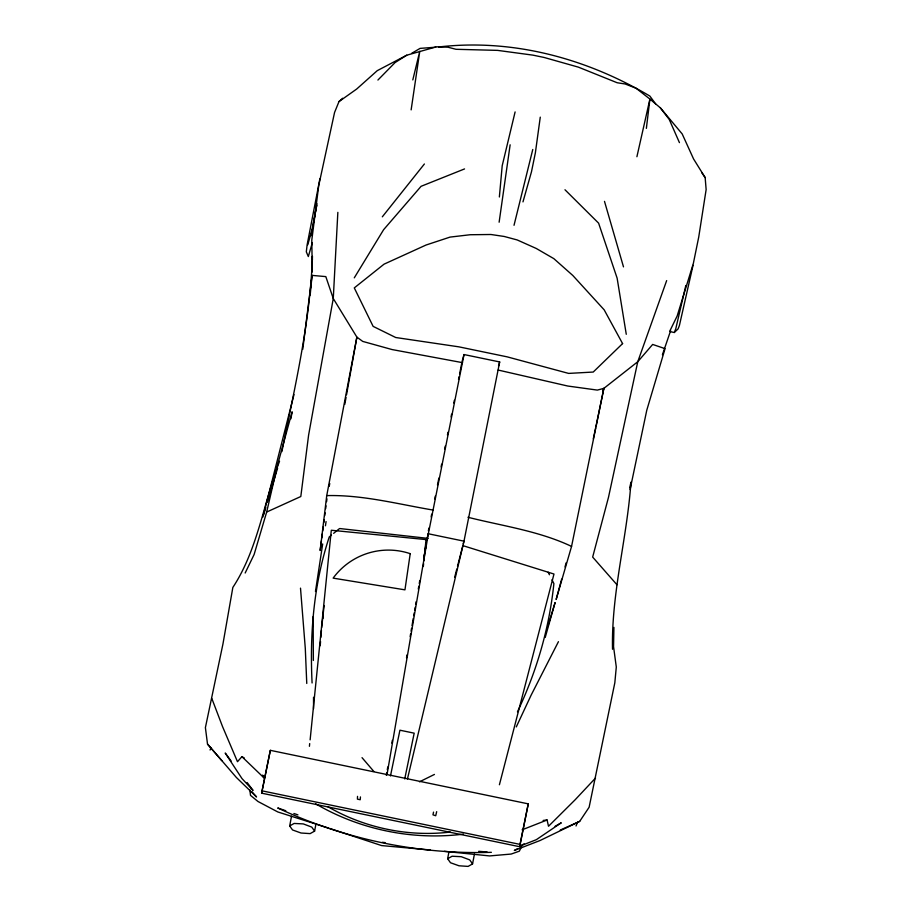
<?xml version="1.0" encoding="UTF-8"?>
<svg xmlns="http://www.w3.org/2000/svg" width="912" height="912" viewBox="0 0 912 912"><rect width="100%" height="100%" fill="white"/><g stroke="black" fill="none" stroke-linecap="round" stroke-linejoin="round"><path stroke-width="1.37" d="M312.303 271.936L311.79 240.175L318.733 185.524L334.567 112.45L338.99 101.585L342.638 98.245M613.913 627.41L613.548 646.676L616.295 667.014L614.825 682.803L589.118 807.257L579.701 821.359L540.041 840.522L514.334 850.463L517.742 848.559M357.527 796.37L357.413 799.14L360.229 799.733L360.445 796.928M331.455 535.139L329.255 536.94C313.739 584.033 309.67 633.623 312.086 682.974M337.85 212.359L333.268 298.532L308.598 435.138L300.812 496.516L266.669 512.042L254.117 554.496L245.168 573.01M312.463 256.363C310.16 322.54 294.827 386.984 281.888 451.634M320.215 645.719L320.557 641.524M320.887 637.328L321.446 630.34M321.662 627.547L324.125 605.511M499.366 196.981L502.204 165.71L515.109 111.925M310.126 739.86L331.307 530.248L426.041 539.585L423.898 560.823M423.328 566.489L423.613 563.662M309.419 746.301L309.692 743.588M322.814 618.553L323.247 614.3M426.007 542.993L425.687 548.648M629.747 487.681L630.967 482.129C627.103 538.08 611.279 592.982 612.522 649.253M646.369 128.375L649.914 99.066L636.063 88.225L625.165 83.984L617.15 82.741L578.425 67.157L544.122 57.467L532.916 55.142L497.587 50.377L456 49.294L447.895 47.196L436.54 46.808L406.695 55.222L377.26 70.657L356.683 89.034L338.99 101.585M302.761 349.33L312.064 275.39L325.812 276.61L333.268 298.532L356.877 337.109L362.725 341.407L392.08 349.558L462.521 362.657M346.537 394.759L356.877 337.109L326.735 495.604L320.146 550.517L321.434 540.748M312.064 275.39L310.194 294.918M321.799 537.955L322.358 533.771M322.723 530.978L323.27 526.794M323.828 522.61L324.193 519.817M324.74 515.622L325.117 512.84M325.664 508.645L326.029 505.852M326.587 501.668L326.952 498.875M499.126 222.209L510.139 144.803M540.269 117.146L535.378 152.783L531.479 171.787L522.975 201.883M411.141 109.873L419.771 51.289L412.805 79.903M315.461 591.512L322.677 543.962M325.436 525.779L326.074 521.584M517.469 711.805C536.746 671.129 549.241 628.345 553.892 583.566L551.988 579.781M386.323 775.36L386.813 772.567M387.292 769.762L387.771 766.958M391.852 743.155L392.342 740.35M406.524 657.712L407.003 654.919M410.126 636.701L410.605 633.908M411.084 631.104L411.563 628.3M412.053 625.507L413.25 618.496M413.729 615.703L414.208 612.898M414.686 610.094L415.177 607.289M415.655 604.496L416.134 601.692M418.3 589.084L418.779 586.291M419.258 583.486L419.737 580.682M423.829 556.879L424.308 554.074M424.787 551.27L426.235 542.868M387.007 774.664L428.344 533.771L464.026 354.551L499.673 361.95L463.991 541.169L407.459 778.916M290.917 418.802L292.125 411.802L277.841 463.946L266.669 512.042M311.06 235.706L316.988 203.741M344.77 404.392L346.036 397.507M315.928 824.14L314.606 831.117L310.148 833.614L301.028 833.009L292.535 829.954L289.685 825.941L291.532 816.183M474.411 854.134L472.564 863.903L468.107 866.4L458.987 865.784L450.494 862.741L447.644 858.728L448.966 851.751M329.209 486.324L329.756 483.531M261.619 793.166L270.34 750.337L528.253 803.86L520.171 844.421L519.532 846.689L261.619 793.166L270.34 750.337M428.366 530.852L428.925 528.082M431.137 516.967L431.684 514.186M434.728 498.91L435.286 496.128M437.498 485.013L438.877 478.07M441.089 466.955L441.647 464.174M444.691 448.886L445.238 446.116M447.45 435.001L448.009 432.22M451.052 416.944L451.6 414.162M453.811 403.047L454.37 400.265M458.519 379.426L459.067 376.656M459.625 373.874L461.837 362.759M433.531 812.125L432.983 814.838L435.708 815.738L436.677 811.669M519.532 846.689L528.253 803.86M630.078 489.607L646.79 410.183L665.065 348.658L652.661 344.44L637.762 361.733L603.858 388.375L571.562 546.413L556.138 599.503L561.678 579.143M319.873 178.855L307.127 244.849L306.318 251.837L308.324 256.546L312.349 242.66M390.473 775.941L399.923 730.204L414.185 733.168L404.734 778.905M595.946 426.52L603.858 388.375L597.349 390.097L567.8 386.038L498.18 370.055M251.872 791.639L256.546 796.963L236.402 777.503L207.514 744.101L205.394 727.616L222.95 643.997L232.845 587.431C257.754 549.662 263.522 502.968 279.539 461.255M593.302 438.832L595.65 427.888M685.824 285.502L675.746 328.879L674.287 332.504L670.229 331.66M693.04 265.312L679.394 325.561L678.026 328.981L674.287 332.504M636.907 156.727L649.914 99.066L660.379 107.867L682.199 133.95L693.565 158.95L705.158 177.589L706.139 189.571L698.729 237.063L693.382 263.294L677.16 316.008L669.75 331.181M532.768 149.5L514.026 225.298M312.007 229.778L307.789 244.769M262.93 516.979L293.972 394.6M454.655 577.296L456.798 569.031M457.505 566.284L462.863 545.627L553.983 574.036L499.411 784.753M565.007 566.933L566.113 562.852M339.72 528.538L428.093 538.388M462.11 361.369L464.026 354.551M426.428 540.588L428.344 533.771L463.991 541.169L463.228 543.894M498.522 366.043L499.673 361.95M545.216 637.442L555.1 602.547L547.713 626.715M263.739 514.265L265.78 507.482M267.41 502.056L277.59 468.141M670.616 330.703L662.42 354.745M666.661 280.6L637.762 361.733L608.475 497.382L592.663 557.084L616.957 584.752M210.068 750.017L211.037 747.601M576.031 825.976L577.478 822.35M602.809 390.974L603.858 388.375M516.283 726.932L531.092 695.24L558.44 641.683M521.71 846.245L519.338 851.17L511.187 854.054L489.619 855.923L444.338 851.329M354.278 277.841L383.621 229.687L421.082 186.31L464.55 168.925M382.322 216.817L424.388 163.989M244.291 758.009L241.919 756.664L237.485 761.702L222.528 726.568L211.789 698.398M595.525 778.05L575.164 799.756L548.511 826.261L547.086 820.002L543.13 820.458M427.671 534.466L428.344 533.771M377.921 80.039L395.067 62.575L406.695 55.222M333.644 533.338L339.139 528.846M411.563 53.375L420.09 48.382L435.697 47.207M524.115 843.839L520.399 845.937L536.347 839.667L561.279 822.795L555.089 826.306M289.685 825.941L294.143 823.445L303.297 823.912L311.767 827.104L314.606 831.117M447.644 858.728L452.101 856.231L461.255 856.699L469.726 859.891L472.564 863.903M419.486 781.823L434.443 774.436M560.264 830.057L579.701 821.359M522.109 829.817L547.086 820.002M450.266 832.052C408.211 837.125 364.344 827.902 327.75 806.618M438.535 46.991C512.624 38.407 586.222 58.322 649.868 96.068L655.705 104.048M463.364 834.138C412.418 840.499 359.932 829.703 315.609 803.78M326.735 495.604C362.702 494.714 397.951 504.131 433.2 510.082M491.374 852.321C417.992 854.715 344.177 839.04 277.715 807.975L285.798 810.734M478.697 851.306L487.145 851.99M430.304 849.973L381.581 845.572L329.631 828.427M382.322 842.312L385.092 842.597M262.257 790.886L520.171 844.421M467.959 517.275C502.66 526.007 539.003 530.966 571.562 546.413M328.297 827.993L277.795 811.954L257.993 801.5L250.504 795.367L249.808 789.815M293.881 813.493L297.916 814.861M241.919 756.664L263.921 777.811L262.816 775.291M564.984 189.764L598.614 223.166L617.128 278.16L626.27 334.294M207.514 744.101L221.878 760.676M362.03 757.655L373.874 771.484M660.379 107.867L669.248 119.483L679.44 142.625M231.112 760.973L225.207 753.038L241.976 778.563L253.046 790.453L247.141 782.519M701.864 172.813L705.158 177.589M262.61 775.325L263.921 777.811M548.18 572.234L549.446 574.754M311.596 256.842L312.474 259.453M604.496 201.37L623.489 266.874M300.504 588.137L305.292 648.375L306.763 683.453M313.158 616.58L313.352 660.47M313.523 697.292L313.568 708.624M311.801 232.412A55.347 1.311 -78.3 0 1 316.772 205.371M410.218 553.664L404.951 589.847L333.131 578.128A68.24 67.921 -17.2 0 1 410.218 553.664M622.588 343.596L593.222 372.05L568.643 373.407L507.163 356.854L458.896 346.845L395.694 337.508L373.122 326.371L354.289 287.907L384.066 264.149L426.064 245.02L450.049 237.097L470.159 234.737L490.93 234.498L504.222 236.47L517.195 239.947L536.233 248.452L553.835 258.643L572.816 275.481L604.166 309.829L622.588 343.596"/></g></svg>
